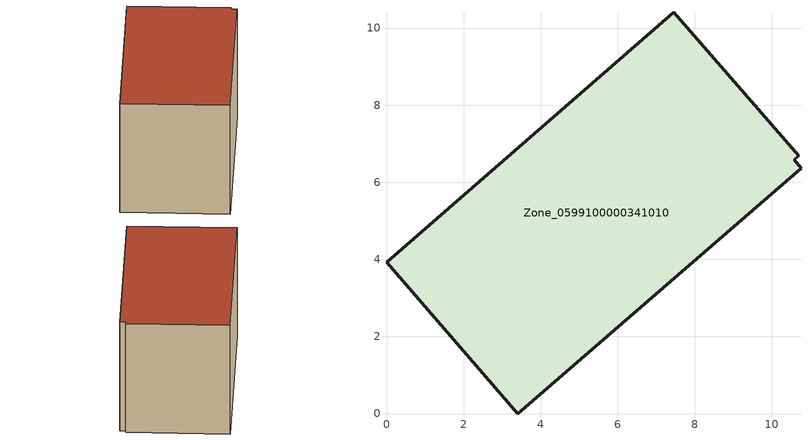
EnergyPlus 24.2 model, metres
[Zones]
Zone_0599100000341010
 floor ground (C_G): 10.58,6.58 10.75,6.37 3.41,0 0,3.92 7.46,10.41 10.69,6.69 z0
 wall outside (C_F): 0,3.92 3.41,0 10.75,6.37 10.58,6.58 10.69,6.69 7.46,10.41 0,3.92 z0:5.76
 roof outside (C_R): 10.75,6.37 10.58,6.58 10.69,6.69 7.46,10.41 0,3.92 3.41,0 z5.76
[BUILDING]
Pand.0599100000341010: North Axis=0; Terrain=City; Loads Convergence Tolerance Value=0.04; Temperature Convergence Tolerance Value=0.4; Solar Distribution=FullExterior; Maximum Number of Warmup Days=25; Minimum Number of Warmup Days=1
[Site:Location]
Rotterdam.The.Hague.AP_ZH_NLD Design_Conditions: Latitude=51.96; Longitude=4.45; Time Zone=1; Elevation=-4.5
[SITE:GROUNDTEMPERATURE:BUILDINGSURFACE]
18, 18, 18, 18, 18, 18, 18, 18, 18, 18, 18, 18
[MATERIAL] Thermal Absorptance=0.9; Solar Absorptance=0.7; Visible Absorptance=0.7
Name | Roughness | Thickness | Conductivity | Density | Specific Heat
G.TI.1992-2005 | MediumSmooth | 0.15 | 0.06 | 540 | 1210
F.TI.1992-2005 | Rough | 0.3 | 0.12 | 1920 | 840
R.TI.1992-2005 | MediumRough | 0.2 | 0.08 | 1500 | 1000
[CONSTRUCTION]
C_G: G.TI.1992-2005
C_F: F.TI.1992-2005
C_R: R.TI.1992-2005
[ZONE]
Zone_0599100000341010: Type=1; Multiplier=1; Ceiling Height=Autocalculate; Volume=Autocalculate; Floor Area=autocalculate; Part of Total Floor Area=Yes
[ZONEINFILTRATION:DESIGNFLOWRATE]
Infil_Zone_0599100000341010: Zone or ZoneList or Space or SpaceList=Zone_0599100000341010; Schedule=AlwaysOn; Design Flow Rate Calculation Method=Flow/Area; Flow Rate per Floor Area=0.0015; Constant Term Coefficient=1; Temperature Term Coefficient=0; Velocity Term Coefficient=0; Velocity Squared Term Coefficient=0
[HVACTEMPLATE:ZONE:IDEALLOADSAIRSYSTEM]
Zone_0599100000341010: Maximum Heating Supply Air Temperature=50; Minimum Cooling Supply Air Temperature=13; Maximum Heating Supply Air Humidity Ratio=0.0156; Minimum Cooling Supply Air Humidity Ratio=0.0077; Heating Limit=NoLimit; Cooling Limit=NoLimit; Dehumidification Control Type=ConstantSensibleHeatRatio; Cooling Sensible Heat Ratio=0.7; Dehumidification Setpoint=60; Humidification Control Type=None; Humidification Setpoint=30; Outdoor Air Method=None; Outdoor Air Flow Rate per Person=0.00944; Outdoor Air Flow Rate per Zone Floor Area=0; Outdoor Air Flow Rate per Zone=0; Demand Controlled Ventilation Type=None; Outdoor Air Economizer Type=NoEconomizer; Heat Recovery Type=None; Sensible Heat Recovery Effectiveness=0.7; Latent Heat Recovery Effectiveness=0.65
[ZONECONTROL:THERMOSTAT]
ThermostatControl_Zone_0599100000341010: Zone or ZoneList=Zone_0599100000341010; Control Type Schedule=DualSetpointControlType; Control 1=Thermostat_Zone_0599100000341010; Temperature Difference Between Cutout And Setpoint=0
[THERMOSTATSETPOINT:DUALSETPOINT]
Thermostat_Zone_0599100000341010: Heating Setpoint Temperature Schedule=HeatingSetpoint_Zone_0599100000341010; Cooling Setpoint Temperature Schedule=CoolingSetpoint_Zone_0599100000341010
[SCHEDULE:COMPACT]
HeatingSetpoint_Zone_0599100000341010: Through: 12/31, For: AllDays, Until: 24:00, 21
CoolingSetpoint_Zone_0599100000341010: Through: 12/31, For: AllDays, Until: 24:00, 24
DualSetpointControlType: Through: 12/31, For: AllDays, Until: 24:00, 4
AlwaysOn: Through: 12/31, For: AllDays, Until: 24:00, 1
